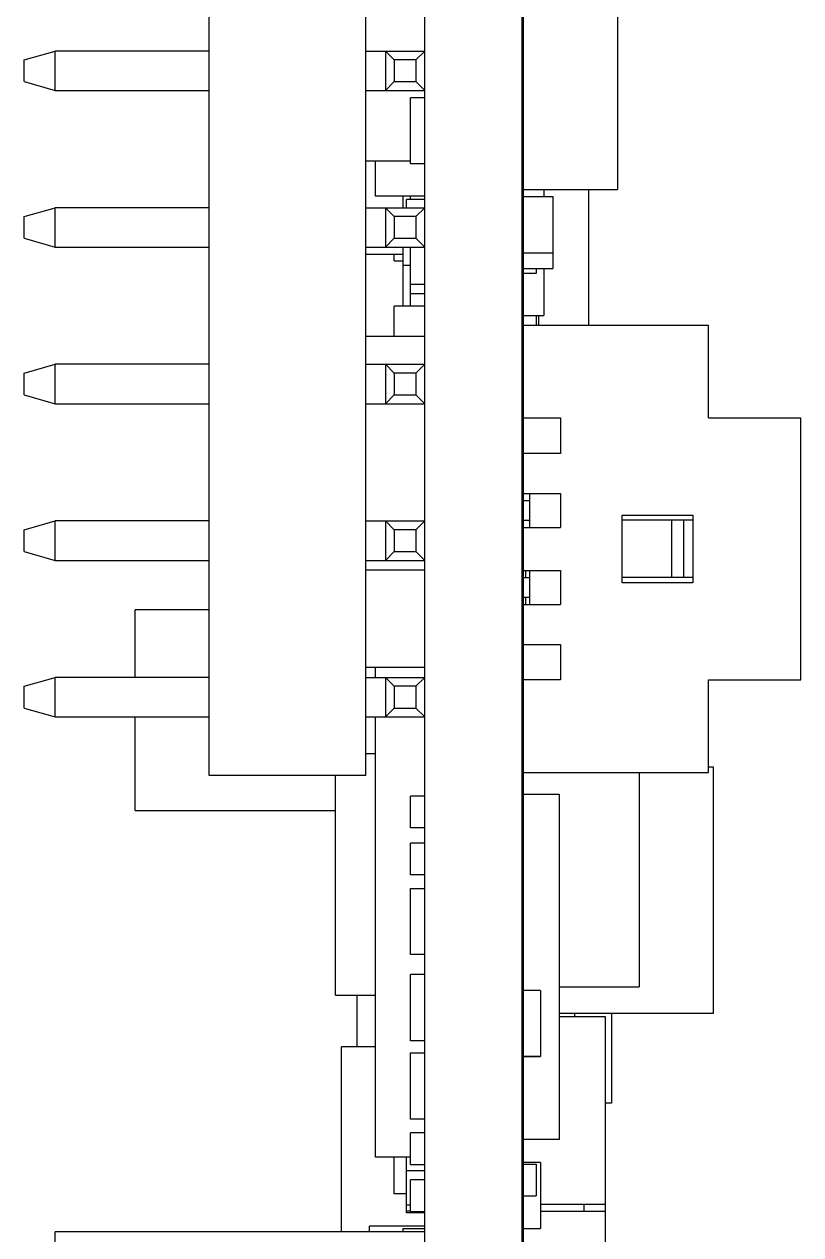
# Model space of a CAD drawing. Header units: millimetres. Extents: x 15 to 418, y 12 to 300.
# Drawn here: x 241.81 to 254.41, y 143.02 to 162.66 of the extents above; entities that cross this region are included whole.
import ezdxf

# ---------------------------------------------------------------- set-up
doc = ezdxf.new("R2010")
doc.units = ezdxf.units.MM
doc.header["$LTSCALE"] = 23.1
doc.layers.get('0').update_dxf_attribs({"linetype": 'CONTINUOUS'})

msp = doc.modelspace()

# ---------------------------------------------------------------- linework, layer by layer
at = {"color": 7, "linetype": 'Continuous'}
for p, q in [((248.311, 123.372), (248.311, 208.372)), ((249.889, 123.372), (249.889, 208.372)), ((249.911, 123.372), (249.911, 208.372)), ((244.811, 150.472), (244.811, 201.272)), ((247.351, 150.472), (247.351, 201.272)), ((251.439, 163.407), (251.439, 159.978)), ((241.811, 162.079), (242.311, 162.222)), ((244.811, 162.222), (242.311, 162.222)), ((242.311, 161.582), (242.311, 162.222)), ((247.351, 162.222), (248.311, 162.222)), ((247.814, 162.079), (247.671, 162.222)), ((247.671, 162.222), (247.671, 161.582)), ((248.311, 162.222), (248.167, 162.079)), ((241.811, 161.726), (241.811, 162.079)), ((248.167, 162.079), (247.814, 162.079)), ((247.814, 162.079), (247.814, 161.726)), ((248.167, 162.079), (248.167, 161.726)), ((241.811, 161.726), (242.311, 161.582)), ((247.671, 161.582), (247.814, 161.726)), ((247.814, 161.726), (248.167, 161.726)), ((248.167, 161.726), (248.311, 161.582)), ((242.311, 161.582), (244.811, 161.582)), ((247.351, 161.582), (248.311, 161.582)), ((248.311, 161.466), (248.081, 161.466)), ((248.081, 160.394), (248.081, 161.466)), ((247.351, 160.443), (248.081, 160.443)), ((247.511, 159.87), (247.511, 160.443)), ((248.311, 160.394), (248.081, 160.394)), ((248.311, 159.87), (247.511, 159.87)), ((247.961, 159.682), (247.961, 159.87)), ((248.081, 159.813), (248.081, 159.87)), ((249.911, 159.978), (251.439, 159.978)), ((249.911, 159.863), (250.389, 159.863)), ((250.239, 159.978), (250.239, 159.863)), ((250.389, 159.863), (250.389, 158.695)), ((250.97, 157.772), (250.97, 159.978)), ((241.811, 159.539), (242.311, 159.682)), ((244.811, 159.682), (242.311, 159.682)), ((242.311, 159.042), (242.311, 159.682)), ((247.351, 159.682), (248.311, 159.682)), ((247.814, 159.539), (247.671, 159.682)), ((247.671, 159.682), (247.671, 159.042)), ((248.311, 159.813), (248.011, 159.813)), ((248.011, 159.682), (248.011, 159.813)), ((248.311, 159.682), (248.167, 159.539)), ((241.811, 159.186), (241.811, 159.539)), ((248.167, 159.539), (247.814, 159.539)), ((247.814, 159.539), (247.814, 159.186)), ((248.167, 159.539), (248.167, 159.186)), ((241.811, 159.186), (242.311, 159.042)), ((247.671, 159.042), (247.814, 159.186)), ((247.814, 159.186), (248.167, 159.186)), ((248.167, 159.186), (248.311, 159.042)), ((242.311, 159.042), (244.811, 159.042)), ((247.351, 159.042), (248.311, 159.042)), ((247.961, 158.922), (247.351, 158.922)), ((247.811, 158.822), (247.811, 158.922)), ((247.961, 158.085), (247.961, 159.042)), ((248.081, 158.085), (248.081, 159.042)), ((249.911, 158.949), (250.389, 158.949)), ((247.811, 158.822), (247.961, 158.822)), ((248.081, 158.746), (247.961, 158.746)), ((249.911, 158.695), (250.389, 158.695)), ((250.119, 158.695), (250.119, 158.616)), ((250.239, 158.695), (250.239, 157.933)), ((250.119, 158.616), (249.911, 158.616)), ((248.311, 158.438), (248.081, 158.438)), ((248.081, 158.291), (248.311, 158.291)), ((248.311, 158.085), (247.811, 158.085)), ((247.811, 157.596), (247.811, 158.085)), ((249.911, 157.933), (250.239, 157.933)), ((250.119, 157.933), (250.119, 157.772)), ((250.161, 157.772), (250.161, 157.933)), ((252.911, 157.772), (249.911, 157.772)), ((252.911, 156.272), (252.911, 157.772)), ((247.351, 157.596), (248.311, 157.596)), ((241.811, 156.999), (242.311, 157.142)), ((244.811, 157.142), (242.311, 157.142)), ((242.311, 156.502), (242.311, 157.142)), ((247.351, 157.142), (248.311, 157.142)), ((247.814, 156.999), (247.671, 157.142)), ((247.671, 157.142), (247.671, 156.502)), ((248.311, 157.142), (248.167, 156.999)), ((241.811, 156.646), (241.811, 156.999)), ((248.167, 156.999), (247.814, 156.999)), ((247.814, 156.999), (247.814, 156.646)), ((248.167, 156.999), (248.167, 156.646)), ((241.811, 156.646), (242.311, 156.502)), ((242.311, 156.502), (244.811, 156.502)), ((247.351, 156.502), (248.311, 156.502)), ((247.671, 156.502), (247.814, 156.646)), ((247.814, 156.646), (248.167, 156.646)), ((248.167, 156.646), (248.311, 156.502)), ((249.911, 156.272), (250.511, 156.272)), ((250.511, 156.272), (250.511, 155.697)), ((252.911, 156.272), (254.411, 156.272)), ((254.411, 152.022), (254.411, 156.272)), ((250.511, 155.697), (249.911, 155.697)), ((249.911, 155.047), (250.511, 155.047)), ((249.911, 154.932), (250.011, 154.932)), ((250.011, 155.047), (250.011, 154.497)), ((250.511, 155.047), (250.511, 154.497)), ((241.811, 154.459), (242.311, 154.602)), ((244.811, 154.602), (242.311, 154.602)), ((242.311, 153.962), (242.311, 154.602)), ((247.351, 154.602), (248.311, 154.602)), ((247.814, 154.459), (247.671, 154.602)), ((247.671, 154.602), (247.671, 153.962)), ((248.311, 154.602), (248.167, 154.459)), ((249.911, 154.612), (250.011, 154.612)), ((251.511, 154.697), (252.661, 154.697)), ((251.511, 153.597), (251.511, 154.697)), ((252.661, 154.612), (251.511, 154.612)), ((252.311, 154.612), (252.311, 153.682)), ((252.511, 153.682), (252.511, 154.612)), ((252.661, 154.697), (252.661, 153.597)), ((241.811, 154.106), (241.811, 154.459)), ((248.167, 154.459), (247.814, 154.459)), ((247.814, 154.459), (247.814, 154.106)), ((248.167, 154.459), (248.167, 154.106)), ((249.911, 154.497), (250.511, 154.497)), ((241.811, 154.106), (242.311, 153.962)), ((242.311, 153.962), (244.811, 153.962)), ((247.351, 153.962), (248.311, 153.962)), ((247.671, 153.962), (247.814, 154.106)), ((247.814, 154.106), (248.167, 154.106)), ((248.167, 154.106), (248.311, 153.962)), ((248.311, 153.802), (247.351, 153.802)), ((249.911, 153.797), (250.511, 153.797)), ((249.951, 153.682), (249.951, 153.797)), ((250.011, 153.797), (250.011, 153.247)), ((250.511, 153.797), (250.511, 153.247)), ((249.911, 153.682), (250.011, 153.682)), ((252.661, 153.682), (251.511, 153.682)), ((252.661, 153.597), (251.511, 153.597)), ((249.911, 153.362), (250.011, 153.362)), ((249.951, 153.247), (249.951, 153.362)), ((244.811, 153.157), (243.611, 153.157)), ((243.611, 152.062), (243.611, 153.157)), ((249.911, 153.247), (250.511, 153.247)), ((249.911, 152.597), (250.511, 152.597)), ((250.511, 152.597), (250.511, 152.022)), ((248.311, 152.222), (247.351, 152.222)), ((247.511, 152.062), (247.511, 152.222)), ((241.811, 151.919), (242.311, 152.062)), ((244.811, 152.062), (242.311, 152.062)), ((242.311, 151.422), (242.311, 152.062)), ((247.351, 152.062), (248.311, 152.062)), ((247.814, 151.919), (247.671, 152.062)), ((247.671, 152.062), (247.671, 151.422)), ((248.311, 152.062), (248.167, 151.919)), ((250.511, 152.022), (249.911, 152.022)), ((252.911, 152.022), (254.411, 152.022)), ((252.911, 150.522), (252.911, 152.022)), ((241.811, 151.566), (241.811, 151.919)), ((248.167, 151.919), (247.814, 151.919)), ((247.814, 151.919), (247.814, 151.566)), ((248.167, 151.919), (248.167, 151.566)), ((241.811, 151.566), (242.311, 151.422)), ((242.311, 151.422), (244.811, 151.422)), ((243.611, 149.907), (243.611, 151.422)), ((247.351, 151.422), (248.311, 151.422)), ((247.511, 144.284), (247.511, 151.422)), ((247.671, 151.422), (247.814, 151.566)), ((247.814, 151.566), (248.167, 151.566)), ((248.167, 151.566), (248.311, 151.422)), ((247.511, 150.821), (247.351, 150.821)), ((252.911, 150.611), (252.989, 150.611)), ((252.989, 150.611), (252.989, 146.611)), ((247.351, 150.472), (244.811, 150.472)), ((246.861, 146.909), (246.861, 150.472)), ((249.911, 150.522), (252.911, 150.522)), ((251.789, 150.522), (251.789, 147.046)), ((248.311, 150.138), (248.081, 150.138)), ((248.081, 149.625), (248.081, 150.138)), ((249.911, 150.167), (250.489, 150.167)), ((250.489, 150.167), (250.489, 144.567)), ((243.611, 149.907), (246.861, 149.907)), ((248.311, 149.625), (248.081, 149.625)), ((248.311, 149.376), (248.081, 149.376)), ((248.081, 148.863), (248.081, 149.376)), ((248.311, 148.863), (248.081, 148.863)), ((248.081, 148.639), (248.311, 148.639)), ((248.081, 147.567), (248.081, 148.639)), ((248.311, 147.567), (248.081, 147.567)), ((248.311, 147.242), (248.081, 147.242)), ((248.081, 146.17), (248.081, 147.242)), ((246.861, 146.909), (247.511, 146.909)), ((247.211, 146.071), (247.211, 146.909)), ((250.189, 146.987), (249.911, 146.987)), ((250.189, 146.987), (250.189, 145.916)), ((250.489, 147.046), (251.789, 147.046)), ((252.989, 146.611), (250.489, 146.611)), ((250.489, 146.562), (251.239, 146.562)), ((250.739, 146.611), (250.739, 146.562)), ((251.239, 146.562), (251.239, 141.677)), ((251.339, 146.611), (251.339, 145.157)), ((248.311, 146.17), (248.081, 146.17)), ((247.511, 146.071), (246.961, 146.071)), ((246.961, 143.072), (246.961, 146.071)), ((248.081, 145.972), (248.311, 145.972)), ((248.081, 144.9), (248.081, 145.972)), ((249.911, 145.917), (250.189, 145.917)), ((249.911, 145.916), (250.189, 145.916)), ((251.339, 145.157), (251.239, 145.157)), ((248.311, 144.9), (248.081, 144.9)), ((248.311, 144.677), (248.081, 144.677)), ((248.081, 144.164), (248.081, 144.677)), ((250.489, 144.567), (249.911, 144.567)), ((248.081, 144.284), (247.511, 144.284)), ((247.811, 143.684), (247.811, 144.284)), ((248.011, 143.377), (248.011, 144.284)), ((248.081, 144.164), (248.311, 144.164)), ((250.189, 144.193), (249.911, 144.193)), ((249.911, 144.169), (250.119, 144.169)), ((250.119, 144.169), (250.119, 143.656)), ((250.189, 144.193), (250.189, 143.122)), ((248.011, 144.065), (248.311, 144.065)), ((248.311, 143.915), (248.081, 143.915)), ((248.081, 143.402), (248.081, 143.915)), ((248.011, 143.684), (247.811, 143.684)), ((249.911, 143.656), (250.119, 143.656)), ((248.081, 143.505), (248.011, 143.505)), ((248.081, 143.403), (248.011, 143.403)), ((248.311, 143.377), (248.011, 143.377)), ((248.081, 143.402), (248.311, 143.402)), ((251.239, 143.514), (250.189, 143.514)), ((250.189, 143.404), (251.239, 143.404)), ((250.889, 143.514), (250.889, 143.404)), ((248.311, 143.161), (247.411, 143.161)), ((247.411, 143.072), (247.411, 143.161)), ((248.311, 143.072), (242.311, 143.072)), ((242.311, 139.772), (242.311, 143.072)), ((247.961, 143.125), (248.311, 143.125)), ((247.961, 143.072), (247.961, 143.125)), ((249.911, 143.123), (250.189, 143.123)), ((249.911, 143.122), (250.189, 143.122))]:
    msp.add_line(p, q, dxfattribs=at)

doc.saveas('drawing.dxf')
